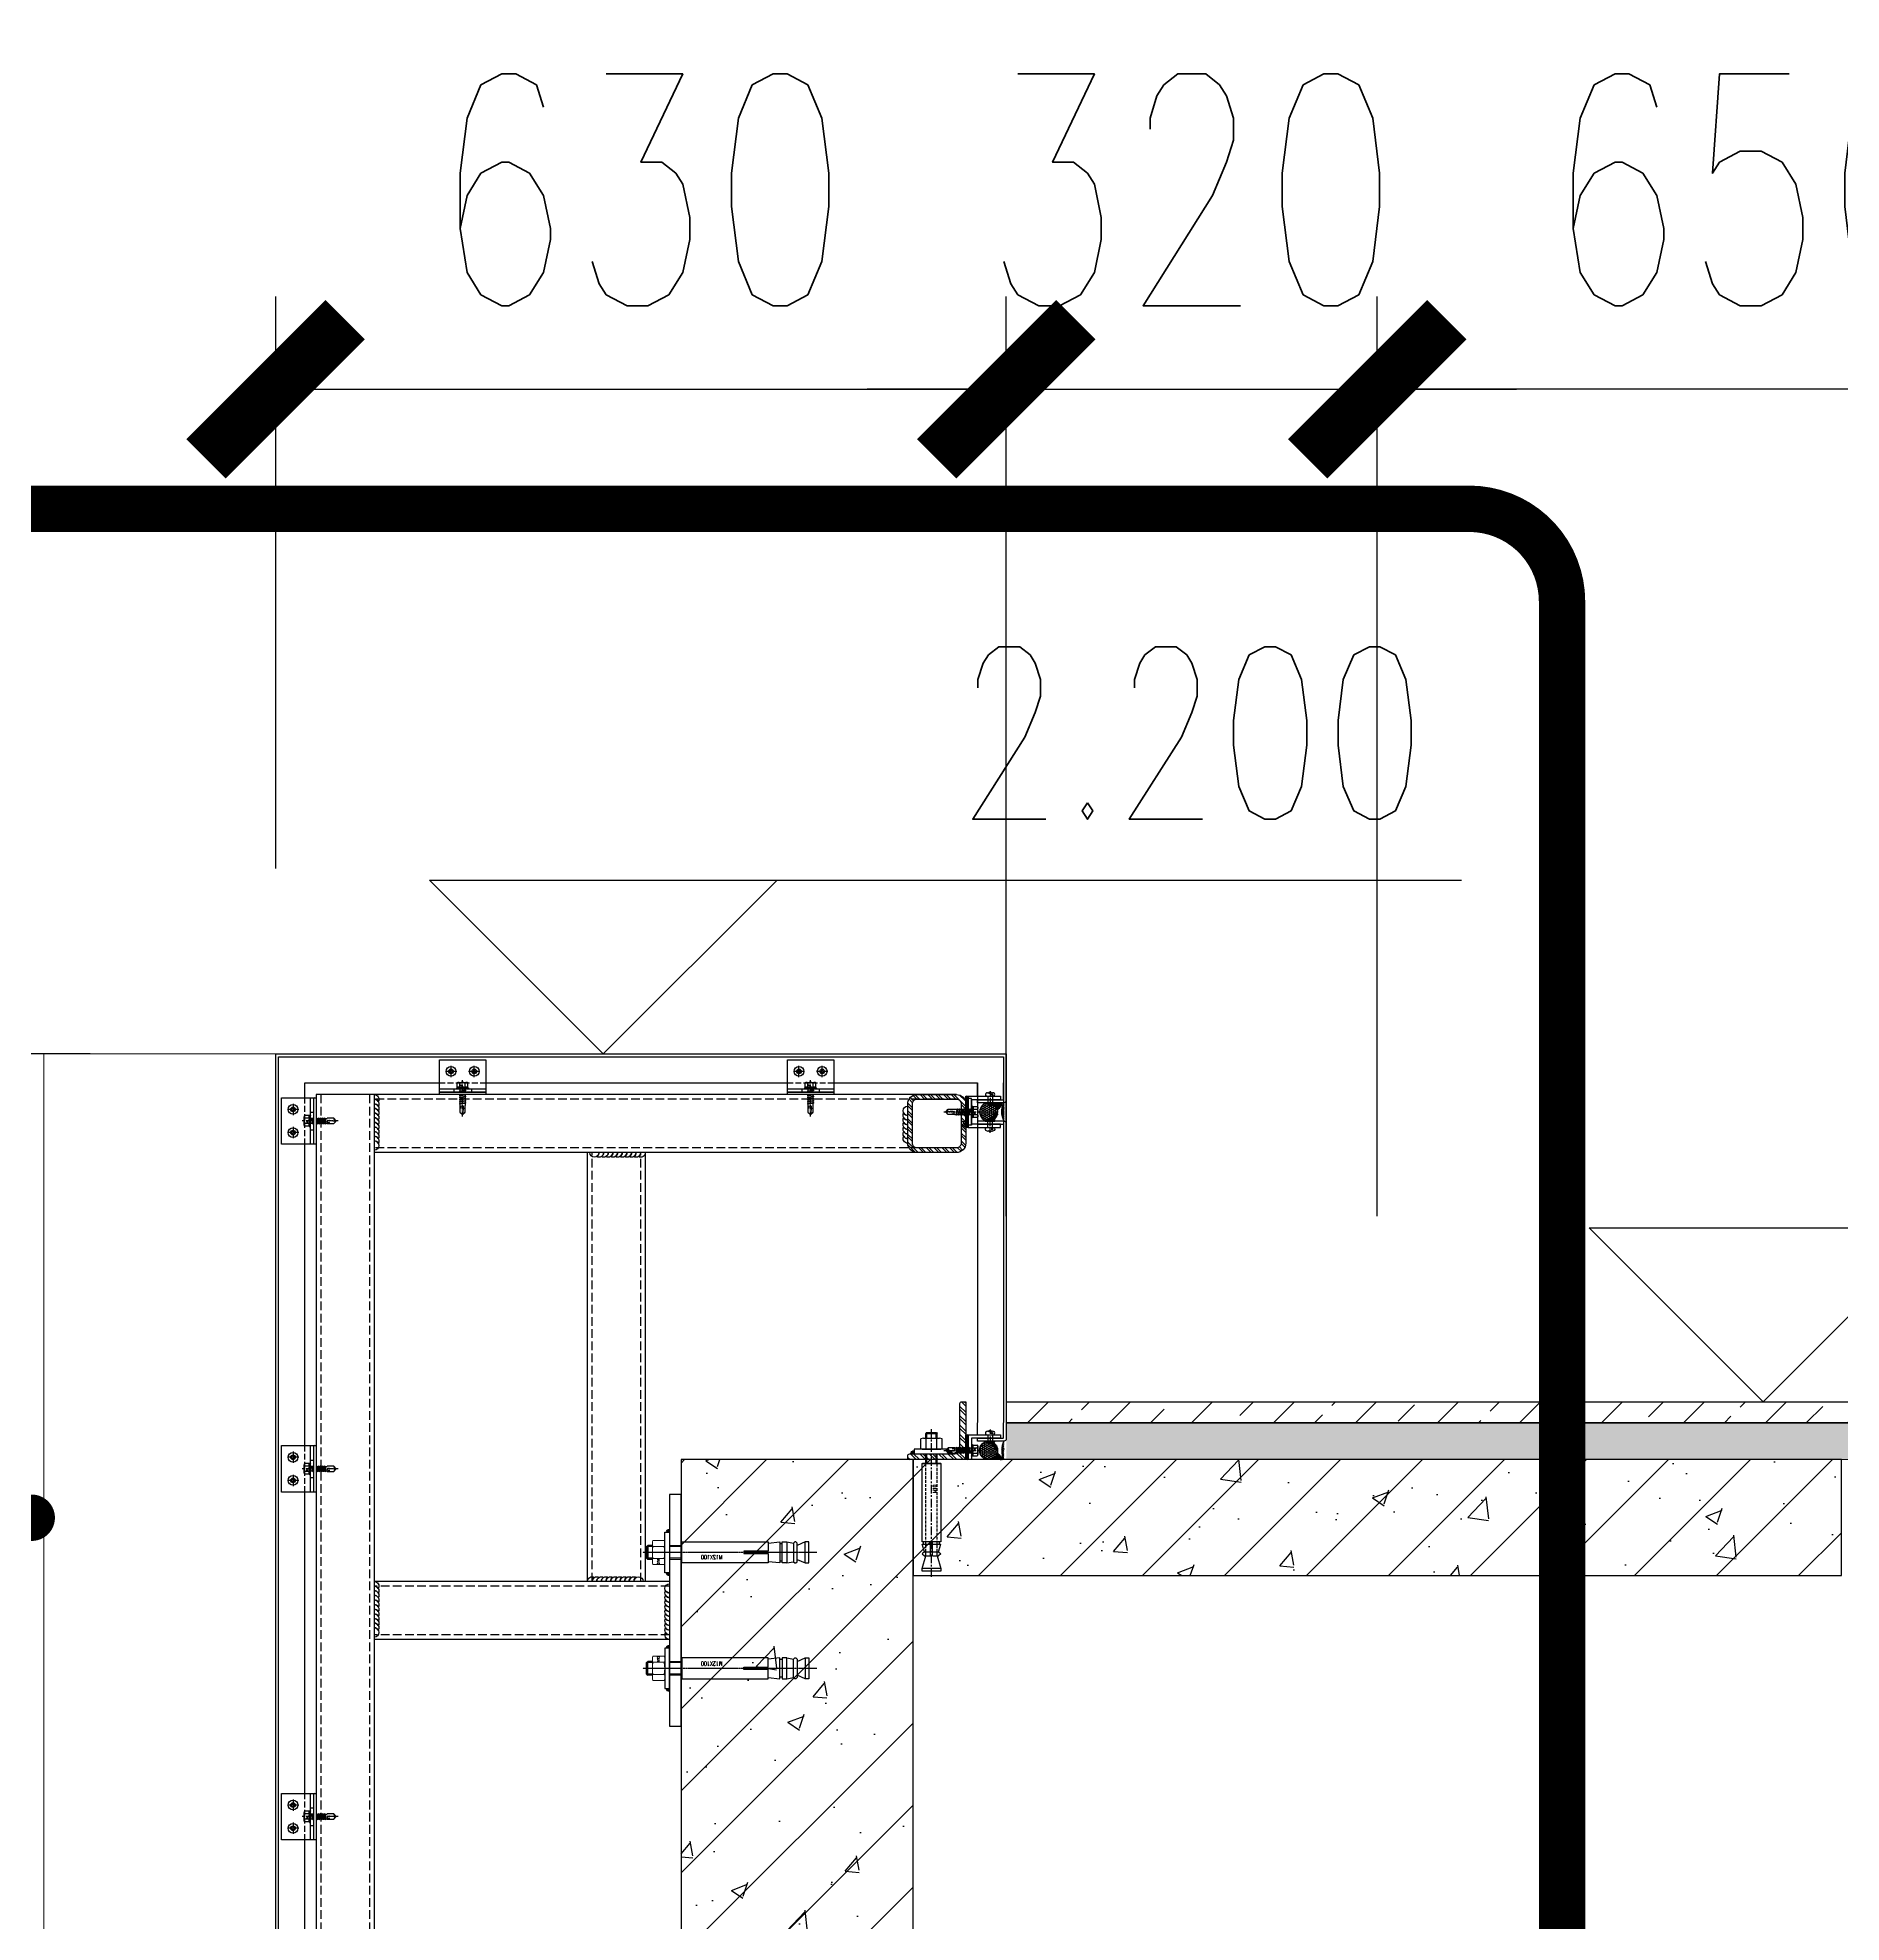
# Model space of a CAD drawing. Extents: x -202236 to 1002404, y -663931 to 1550022.
# Drawn here: x -70593 to -69038, y -343321 to -341696 of the extents above; entities that cross this region are included whole.
import ezdxf
from ezdxf.enums import TextEntityAlignment as Align

# ---------------------------------------------------------------- set-up
doc = ezdxf.new("R2010")
doc.units = 0
for name, pattern in [('CENTER', [2, 1.25, -0.25, 0.25, -0.25]), ('DASH', [0.35, 0.25, -0.1]), ('ZN-CENTER', [2, 1.25, -0.25, 0.25, -0.25]), ('ZN-DASH', [0.35, 0.25, -0.1])]:
    doc.linetypes.add(name, pattern=pattern)
for name, color, linetype in [('!ZN1-填充-8', 8, 'Continuous'), ('!ZN3-铝板幕墙-3', 3, 'Continuous'), ('!ZN4-辅助材料-1', 1, 'Continuous'), ('!ZN4-配件-11', 11, 'Continuous'), ('!ZN5-钢材投影-40', 40, 'Continuous'), ('!ZN5-钢材断面-2', 2, 'Continuous'), ('!ZN5-铝材投影-112', 112, 'Continuous'), ('!ZN6-虚线-8', 8, 'ZN-DASH'), ('0-钢材投影', 40, 'Continuous'), ('11紧固件', 11, 'Continuous'), ('11配件', 11, 'Continuous'), ('25mm厚湿贴石材', 35, 'Continuous'), ('3索引', 3, 'Continuous'), ('40钢材投影', 40, 'Continuous'), ('A-AXIS-ELEV', 4, 'Continuous'), ('A-AXIS-SYMB', 3, 'Continuous'), ('A-HATCH-2', 251, 'Continuous'), ('AS-COLN', 6, 'Continuous'), ('DIM', 173, 'Continuous'), ('DOTE', 1, 'CENTER'), ('Fill', 8, 'Continuous'), ('PUB_HATCH', 8, 'Continuous'), ('PUB_TEXT', 7, 'Continuous'), ('五金配件', 11, 'Continuous'), ('焊缝', 8, 'Continuous')]:
    doc.layers.add(name, color=color, linetype=linetype)
doc.layers.add('@ZN-型材编号（非打印层）', color=8, linetype='Continuous', plot=False)
doc.layers.add('A-WALL-HATCH', color=8, linetype='Continuous', lineweight=13)
doc.layers.add('welding', color=1, linetype='Continuous', lineweight=18)
doc.styles.add('_TCH_DIM', font='SIMPLEX', dxfattribs={"bigfont": 'GBCBIG'})
doc.styles.add('DHTEXT-1', font='ROMANS.shx', dxfattribs={"width": 0.7, "bigfont": 'CHINESE.shx'})
doc.styles.add('FS', font='simplex.shx', dxfattribs={"width": 0.7, "height": 5, "bigfont": 'TSSDCHN.SHX'})
doc.dimstyles.new('ZN80', dxfattribs={"dimscale": 80, "dimtxt": 2.5, "dimasz": 1.5, "dimexe": 1, "dimexo": 2, "dimgap": 0.9, "dimtad": 1, "dimdec": 0, "dimdsep": 46, "dimtxsty": 'DHTEXT-1', "dimblk": 'ARCHTICK', "dimcen": 2.5, "dimclrd": 173, "dimclre": 173, "dimclrt": 7, "dimazin": 2, "dimtfac": 0.4, "dimtdec": 0, "dimtix": 1, "dimtmove": 2, "dimatfit": 3, "dimfxl": 0, "dimtolj": 1, "dimtzin": 0, "dimarcsym": 0})
pattern_1 = [(45, (2170507.105, -516937.45), (-35.3553391, 35.3553391), []), (50, (2170507.1, -516937.45), (143.4520365, -12.550427), [15, -165]), (355, (2170507.1, -516937.45), (-27.750267, 150.438427), [12, -132]), (100.4514, (2170519.06, -516938.5), (115.701876, 137.887908), [12.748038, -140.228422]), (46.1842, (2170507.1, -516897.45), (213.44821, -33.103803), [22.5, -247.5]), (96.6356, (2170524.9, -516900.21), (186.932541, 194.823574), [19.122058, -210.3426]), (351.1842, (2170507.1, -516897.45), (186.93239, 194.82372), [18, -198]), (21, (2170527.1, -516907.45), (119.3814104, -80.523778), [15, -165]), (326, (2170527.1, -516907.45), (48.663066, 145.030009), [12, -132]), (71.4514, (2170537.05, -516914.16), (168.044526, 64.506099), [12.748038, -140.228422]), (37.5, (2170507.105, -516937.45), (2.4319711, 66.5787708), [0, -130.4, 0, -134, 0, -132.5]), (7.5, (2170507.105, -516937.45), (52.6139075, 78.8823424), [0, -76.4, 0, -127.4, 0, -50.5]), (327.5, (2170462.505, -516937.45), (106.7644872, -4.5109743), [0, -50, 0, -156, 0, -207]), (317.5, (2170442.505, -516937.45), (116.637234, 20.0209965), [0, -65, 0, -103.6, 0, -147])]

# ---------------------------------------------------------------- blocks, each defined once
blk = doc.blocks.new('_ArchTick')
at = {"color": 0, "linetype": 'ByBlock', "const_width": 0.4}
blk.add_lwpolyline([(-0.5, -0.5), (0.5, 0.5)], dxfattribs=at)
blk = doc.blocks.new('*D492')
at = {"layer": 'Defpoints', "color": 0, "ltscale": 800, "transparency": 16777216}
for p in [(-70725.1, -342572.2), (-70387.6, -342572.2), (-70387.6, -344572.2)]:
    blk.add_point(p, dxfattribs=at)
at = {"layer": 'DIM', "color": 173, "linetype": 'ByBlock', "lineweight": -2, "ltscale": 800, "transparency": 16777216}
for p, q in [((-70547.6, -342572.2), (-70805.1, -342572.2)), ((-70725.1, -344572.2), (-70725.1, -342572.2)), ((-70547.6, -344572.2), (-70805.1, -344572.2))]:
    blk.add_line(p, q, dxfattribs=at)
at = {"layer": 'DIM', "color": 173, "lineweight": -2, "ltscale": 800, "transparency": 16777216, "xscale": 120, "yscale": 120, "zscale": 120}
for p, rotation in [((-70725.1, -342572.2), 90), ((-70725.1, -344572.2), 270)]:
    blk.add_blockref('_ArchTick', p, dxfattribs=dict(at, rotation=rotation))
at = {"layer": 'DIM', "color": 7, "ltscale": 800, "transparency": 16777216, "insert": (-70897.1, -343572.2), "char_height": 200, "attachment_point": 5, "rotation": 90, "style": 'DHTEXT-1'}
blk.add_mtext('\\A1;2000', dxfattribs=at)
blk = doc.blocks.new('*D493')
at = {"layer": 'Defpoints', "color": 0, "ltscale": 800, "transparency": 16777216}
for p in [(-69757.6, -341998.9), (-70387.6, -342572.2), (-69757.6, -342572.2)]:
    blk.add_point(p, dxfattribs=at)
at = {"layer": 'DIM', "color": 173, "linetype": 'ByBlock', "lineweight": -2, "ltscale": 800, "transparency": 16777216}
for p, q in [((-70387.6, -342412.2), (-70387.6, -341918.9)), ((-69757.6, -342412.2), (-69757.6, -341918.9)), ((-70387.6, -341998.9), (-69757.6, -341998.9))]:
    blk.add_line(p, q, dxfattribs=at)
at = {"layer": 'DIM', "color": 173, "lineweight": -2, "ltscale": 800, "transparency": 16777216, "xscale": 120, "yscale": 120, "zscale": 120, "rotation": 180}
blk.add_blockref('_ArchTick', (-70387.6, -341998.9), dxfattribs=at)
at = {"layer": 'DIM', "color": 173, "lineweight": -2, "ltscale": 800, "transparency": 16777216, "xscale": 120, "yscale": 120, "zscale": 120}
blk.add_blockref('_ArchTick', (-69757.6, -341998.9), dxfattribs=at)
at = {"layer": 'DIM', "color": 7, "ltscale": 800, "transparency": 16777216, "insert": (-70072.6, -341826.9), "char_height": 200, "attachment_point": 5, "style": 'DHTEXT-1'}
blk.add_mtext('\\A1;630', dxfattribs=at)
blk = doc.blocks.new('*D570')
at = {"layer": 'Defpoints', "color": 0, "ltscale": 800, "transparency": 16777216}
for p in [(-69437.8, -341998.9), (-69437.8, -342872.2), (-68787.6, -342872.2)]:
    blk.add_point(p, dxfattribs=at)
at = {"layer": 'DIM', "color": 173, "linetype": 'ByBlock', "lineweight": -2, "ltscale": 800, "transparency": 16777216}
for p, q in [((-69437.8, -342712.2), (-69437.8, -341918.9)), ((-68787.6, -342712.2), (-68787.6, -341918.9)), ((-68787.6, -341998.9), (-69437.8, -341998.9))]:
    blk.add_line(p, q, dxfattribs=at)
at = {"layer": 'DIM', "color": 173, "lineweight": -2, "ltscale": 800, "transparency": 16777216, "xscale": 120, "yscale": 120, "zscale": 120, "rotation": 180}
blk.add_blockref('_ArchTick', (-69437.8, -341998.9), dxfattribs=at)
at = {"layer": 'DIM', "color": 173, "lineweight": -2, "ltscale": 800, "transparency": 16777216, "xscale": 120, "yscale": 120, "zscale": 120}
blk.add_blockref('_ArchTick', (-68787.6, -341998.9), dxfattribs=at)
at = {"layer": 'DIM', "color": 7, "ltscale": 800, "transparency": 16777216, "insert": (-69112.7, -341826.9), "char_height": 200, "attachment_point": 5, "style": 'DHTEXT-1'}
blk.add_mtext('\\A1;650', dxfattribs=at)
blk = doc.blocks.new('*D571')
at = {"layer": 'Defpoints', "color": 0, "ltscale": 800, "transparency": 16777216}
for p in [(-69437.8, -341998.9), (-69757.6, -342872.2), (-69437.8, -342872.2)]:
    blk.add_point(p, dxfattribs=at)
at = {"layer": 'DIM', "color": 173, "linetype": 'ByBlock', "lineweight": -2, "ltscale": 800, "transparency": 16777216}
for p, q in [((-69757.6, -342712.2), (-69757.6, -341918.9)), ((-69437.8, -342712.2), (-69437.8, -341918.9)), ((-69757.6, -341998.9), (-69877.6, -341998.9)), ((-69757.6, -341998.9), (-69437.8, -341998.9)), ((-69437.8, -341998.9), (-69317.8, -341998.9))]:
    blk.add_line(p, q, dxfattribs=at)
at = {"layer": 'DIM', "color": 173, "lineweight": -2, "ltscale": 800, "transparency": 16777216, "xscale": 120, "yscale": 120, "zscale": 120}
blk.add_blockref('_ArchTick', (-69757.6, -341998.9), dxfattribs=at)
at = {"layer": 'DIM', "color": 173, "lineweight": -2, "ltscale": 800, "transparency": 16777216, "xscale": 120, "yscale": 120, "zscale": 120, "rotation": 180}
blk.add_blockref('_ArchTick', (-69437.8, -341998.9), dxfattribs=at)
at = {"layer": 'DIM', "color": 7, "ltscale": 800, "transparency": 16777216, "insert": (-69597.7, -341826.9), "char_height": 200, "attachment_point": 5, "style": 'DHTEXT-1'}
blk.add_mtext('\\A1;320', dxfattribs=at)
blk = doc.blocks.new('ZQM12X100')
at = {"layer": '11紧固件', "lineweight": 9, "ltscale": 2}
for p, q in [((-7.8, 14.8), (7.8, 14.8)), ((-9, -10.5), (-8.5, -10)), ((-8.5, -10), (8.5, -10)), ((9, -10.5), (8.5, -10))]:
    blk.add_line(p, q, dxfattribs=at)
for centre, radius, start, end in [((-7.8, 7.8), 7, 68.2132, 111.7868), ((0, -12.4), 27.2, 79.0073, 100.9927), ((7.8, 7.8), 7, 68.2132, 111.7868)]:
    blk.add_arc(centre, radius, start, end, dxfattribs=at)
at = {"layer": '11配件'}
for points in [[(9, -10.5), (-9, -10.5), (-9, -85), (-1, -85), (-1, -64), (1, -64), (1, -85), (9, -85), (9, -10.5)], [(-8, -85), (-9, -95), (9, -95), (8, -85)], [(-9, -101), (9, -101), (9, -97), (-9, -97), (-9, -101), (-8, -107)], [(-7.5, -97), (-7.5, -95)], [(7.5, -97), (7.5, -95)], [(9, -101), (8, -107), (9, -108), (9, -109), (8, -110), (-8, -110), (-9, -109), (-9, -108), (-8, -107), (8, -107)], [(6, -110), (9, -117), (9, -120), (-9, -120), (-9, -117), (-6, -110)], [(9, -117), (-9, -117)]]:
    blk.add_lwpolyline(points, dxfattribs=at)
at = {"layer": 'Fill'}
for p, q in [((-5, 14.8), (-5, 18.8)), ((5, 14.8), (5, 18.8))]:
    blk.add_line(p, q, dxfattribs=at)
at = {"layer": '五金配件'}
for p, q in [((-5, 19.8), (-6, 18.8)), ((-6, 18.8), (6, 18.8)), ((-6, 14.8), (-6, 18.8)), ((-5, 19.8), (5, 19.8)), ((5, 19.8), (6, 18.8)), ((6, 14.8), (6, 18.8))]:
    blk.add_line(p, q, dxfattribs=at)
at = {"layer": 'Defpoints', "color": 1, "style": 'DHTEXT-1', "width": 0.7}
blk.add_text('M12X100', height=3.5, rotation=90, dxfattribs=at).set_placement((5.8, -45.6))
blk.add_wipeout([(17.5, 0), (17.5, 4), (-17.5, 4), (-17.5, 0)]).dxf.layer = '40钢材投影'
at = {"layer": '11紧固件', "lineweight": 9, "ltscale": 2}
for p, q in [((-10.4, 4.5), (-10.4, 14.3)), ((-9.2, 4), (9.2, 4)), ((-7.8, 4), (7.8, 4)), ((-6, -10), (-6, 0)), ((-5.2, 4.5), (-5.2, 14.3)), ((5.2, 4.5), (5.2, 14.3)), ((6, -10), (6, 0)), ((10.4, 4.5), (10.4, 14.3))]:
    blk.add_line(p, q, dxfattribs=at)
for centre, radius, start, end in [((-7.8, 11), 7, 248.2132, 291.7868), ((0, 31.3), 27.2, 259.0073, 280.9927), ((7.8, 11), 7, 248.2132, 291.7868)]:
    blk.add_arc(centre, radius, start, end, dxfattribs=at)
at = {"layer": '40钢材投影'}
blk.add_lwpolyline([(17.5, 0), (17.5, 4), (-17.5, 4), (-17.5, 0)], close=True, dxfattribs=at)
at = {"layer": 'DOTE'}
blk.add_line((0, -127.1), (0, 23), dxfattribs=at)
at = {"layer": 'Fill'}
for p, q in [((-5, -10), (-5, 0)), ((5, -10), (5, 0))]:
    blk.add_line(p, q, dxfattribs=at)
at = {"layer": 'welding', "color": 8}
for points in [[(-17.5, 0.5, 0.414214), (-18, 0)], [(19, 0, 0.414214), (17.5, 1.5)], [(18.5, 0, 0.414214), (17.5, 1)], [(18, 0, 0.414214), (17.5, 0.5)]]:
    blk.add_lwpolyline(points, format="xyb", dxfattribs=at)
for centre, radius, start, end in [((-17, 0.1), 2.97, 99.0812, 181.3077), ((-17.5, 0), 2, 90, 180), ((-17.5, 0), 1.5, 90, 180), ((-17.5, 0), 1, 90, 180), ((17, 0.1), 2.97, 358.6923, 80.9188), ((17.5, 0), 2, 0, 90)]:
    blk.add_arc(centre, radius, start, end, dxfattribs=at)
at = {"layer": '11紧固件', "lineweight": 9, "ltscale": 2, "style": 'FS', "width": 0.8}
blk.add_text('M12', height=2, dxfattribs=at).set_placement((8.2, 9.6), align=Align.MIDDLE)
blk = doc.blocks.new('A$Cecfe689e')
at = {"layer": '11紧固件', "rotation": 270}
blk.add_blockref('ZQM12X100', (10, 50), dxfattribs=at)
at = {"layer": '0-钢材投影', "ltscale": 10}
blk.add_lwpolyline([(10, 100), (10, -100), (0, -100), (0, 100)], close=True, dxfattribs=at)
at = {"layer": '11紧固件', "xscale": -1, "rotation": 270}
blk.add_blockref('ZQM12X100', (10, -50), dxfattribs=at)
blk = doc.blocks.new('铝板16mm胶缝')
at = {"layer": '!ZN1-填充-8'}
h = blk.add_hatch(dxfattribs=at)
h.set_pattern_fill('HONEY', color=256, scale=0.7, angle=-270, style=0)
h.set_pattern_definition([(90, (10097.3199, 185.0233), (-0.9623705, 1.666875), [1.11125, -2.2225]), (210, (10097.3199, 185.0233), (-0.962370845, -1.6668748), [1.11125, -2.2225]), (150, (10097.3199, 185.0233), (-1.924741345, 2e-07), [-2.2225, 1.11125])])
edge = h.paths.add_edge_path()
edge.add_ellipse((-8.5, 14.6), major_axis=(-8, 0), ratio=0.974793, start_angle=0, end_angle=360)
h = blk.add_hatch(dxfattribs=at)
h.set_pattern_fill('ANSI35', color=256, scale=0.5, angle=-270, style=0)
h.set_pattern_definition([(135, (0, 0), (-1.12253, -1.12253), []), (135, (0, 1.1225), (-1.12253, -1.12253), [1.984375, -0.396875, 0, -0.396875])])
edge = h.paths.add_edge_path()
edge.add_line((-0.5, 1.4), (-0.5, 14.6))
edge.add_line((-16.5, 1.4), (-16.5, 14.6))
edge.add_ellipse((-8.5, 14.6), major_axis=(-8, 0), ratio=0.974793, start_angle=0, end_angle=180)
edge.add_arc((-8.5, -14.4), 17.7, 63.1657, 116.8343)
at = {"layer": '!ZN4-辅助材料-1', "ltscale": 0.5}
blk.add_arc((-8.5, -14.4), 17.7, 63.1657, 116.8343, dxfattribs=at)
blk.add_ellipse((-8.5, 14.6), major_axis=(-8, 0), ratio=0.974793, dxfattribs=at)
at = {"layer": 'Defpoints', "ltscale": 0.5}
for p in [(-16.5, -0.6), (-8.5, -0.6), (-0.5, -0.6)]:
    blk.add_point(p, dxfattribs=at)
blk = doc.blocks.new('*U253')
at = {"color": 0, "linetype": 'ZN-CENTER', "ltscale": 3}
blk.add_line((24, 0), (-7.3, 0), dxfattribs=at)
at = {"ltscale": 10}
for p, q in [((-5.4, -3.5), (-5.4, 3.5)), ((-1, 4.6), (-4.9, 4.6)), ((-1, 2.3), (-4.9, 2.3)), ((-0.6, -5.1), (-0.6, 5.1)), ((-0.2, 5.5), (0, 4.8)), ((0, -4.8), (0, 4.8)), ((0, 2.1), (14.3, 2.1)), ((1.4, 2.7), (2.2, -2.7)), ((3.2, 2.7), (4, -2.7)), ((5, 2.7), (5.8, -2.7)), ((6.8, 2.7), (7.6, -2.7)), ((8.6, 2.7), (9.4, -2.7)), ((10.4, 2.7), (11.2, -2.7)), ((12.2, 2.7), (13, -2.7)), ((-1, -2.3), (-4.9, -2.3)), ((-1, -4.6), (-4.9, -4.6)), ((-0.2, -5.5), (0, -4.8)), ((14.3, -2.1), (0, -2.1))]:
    blk.add_line(p, q, dxfattribs=at)
for points in [[(1.8, -2.1), (1, 2.1), (1.4, 2.7), (1.8, 2.1), (2.6, -2.1), (2.2, -2.7)], [(3.6, -2.1), (2.8, 2.1), (3.2, 2.7), (3.6, 2.1), (4.4, -2.1), (4, -2.7)], [(5.4, -2.1), (4.6, 2.1), (5, 2.7), (5.4, 2.1), (6.2, -2.1), (5.8, -2.7)], [(7.2, -2.1), (6.4, 2.1), (6.8, 2.7), (7.2, 2.1), (8, -2.1), (7.6, -2.7)], [(9, -2.1), (8.2, 2.1), (8.6, 2.7), (9, 2.1), (9.8, -2.1), (9.4, -2.7)], [(10.8, -2.1), (10, 2.1), (10.4, 2.7), (10.8, 2.1), (11.6, -2.1), (11.2, -2.7)], [(12.6, -2.1), (11.8, 2.1), (12.2, 2.7), (12.6, 2.1), (13.4, -2.1), (13, -2.7)]]:
    blk.add_lwpolyline(points, close=True, dxfattribs=at)
for points in [[(14.3, -2.1, -0.414214), (14.4, -2.2), (14.4, -2.3), (20.2, -2.3), (22, -0.3), (22, 0.3), (20.2, 2.3), (14.4, 2.3), (14.4, 2.2, -0.414214), (14.3, 2.1)], [(16.5, -2.3), (16.4, -1.2), (15.8, -1.5, -0.530462), (15, -1.2), (14.8, 0.1, -0.651316), (15.5, 0.5), (16, 0.2), (16.8, 0.7), (22, -0.3, -0.201226), (20.2, 2.3)]]:
    blk.add_lwpolyline(points, format="xyb", dxfattribs=at)
for centre, radius, start, end in [((-3.9, 3.5), 1.58, 133.1736, 226.8264), ((0.1, 0), 5.58, 155.5673, 204.4327), ((0.1, 3.5), 1.58, 133.1736, 226.8264), ((4.1, 0), 5.58, 155.5673, 204.4327), ((7.5, -2.9), 11.3, 132.4922, 138.6064), ((-3.9, -3.5), 1.58, 133.1736, 226.8264), ((0.1, -3.5), 1.58, 133.1736, 226.8264), ((7.5, 2.9), 11.3, 221.3936, 227.5078)]:
    blk.add_arc(centre, radius, start, end, dxfattribs=at)
at = {"layer": 'Defpoints', "color": 0, "ltscale": 10, "style": 'DHTEXT-1', "width": 0.7}
blk.add_text('5.5', height=1, rotation=90, dxfattribs=at).set_placement((-2.5, -0.9), align=Align.CENTER)
blk = doc.blocks.new('铝板连接件1(新规)')
at = {"layer": '!ZN1-填充-8'}
h = blk.add_hatch(dxfattribs=at)
h.set_pattern_fill('NET3', color=256, scale=0.4, angle=180, style=0)
h.set_pattern_definition([(180, (18968.597, 39999.0891), (-1e-15, -1.27), []), (240, (18968.597, 39999.0891), (1.099852263, -0.635), []), (300, (18968.597, 39999.0891), (1.099852263, 0.635), [])])
h.paths.add_polyline_path([(-13.5, 2), (-13.5, 0), (13.5, 0), (13.5, 2)])
at = {"layer": '!ZN4-辅助材料-1', "ltscale": 5}
blk.add_lwpolyline([(-13.5, 2), (-13.5, 0), (13.5, 0), (13.5, 2)], close=True, dxfattribs=at)
at = {"layer": '!ZN5-铝材投影-112'}
for points in [[(11.5, 2), (-13.5, 2), (-13.5, 30), (-10.5, 30), (-10.5, 5), (11.5, 5)], [(-11.5, 2), (13.5, 2), (13.5, 30), (10.5, 30), (10.5, 5), (-11.5, 5)]]:
    blk.add_lwpolyline(points, close=True, dxfattribs=at)
at = {"layer": '!ZN4-配件-11', "color": 1, "rotation": 270}
blk.add_blockref('*U253', (0, 5), dxfattribs=at)
blk = doc.blocks.new('*U196')
at = {"color": 0, "linetype": 'CENTER', "ltscale": 3}
blk.add_line((10, 0), (-2.5, 0), dxfattribs=at)
at = {"linetype": 'ByBlock', "lineweight": -2, "ltscale": 10}
for p, q in [((-1.2, -3), (-1.2, 3)), ((0, 4.2), (0, -4.2)), ((5.5, 2), (0, 2)), ((5.5, 2.5), (5.5, -2.5)), ((5.5, -2), (0, -2))]:
    blk.add_line(p, q, dxfattribs=at)
for centre, radius, start, end in [((4.4, 0), 5.96, 160.395, 199.605), ((0, 3), 1.2, 90, 180), ((7, 2.5), 1.5, 348.448, 180), ((16.2, 0), 8, 164.3308, 195.6692), ((6.2, 0), 2.67, 323.2266, 36.7843), ((0, -3), 1.2, 180, 270), ((7, -2.5), 1.5, 180, 11.552)]:
    blk.add_arc(centre, radius, start, end, dxfattribs=at)
at = {"layer": 'Defpoints', "color": 0, "ltscale": 10, "style": 'DHTEXT-1', "width": 0.7}
blk.add_text('D4', height=1, rotation=90, dxfattribs=at).set_placement((7.4, -1.8), align=Align.CENTER)
blk = doc.blocks.new('*U496')
at = {"layer": '!ZN3-铝板幕墙-3'}
for p, q in [((-13.5, -5), (-25, -5)), ((13.5, -5), (23.6, -5))]:
    blk.add_line(p, q, dxfattribs=at)
for points in [[(-25, -30), (-10, -30, 0.414214), (-8, -28), (-8, -5), (-10.5, -5), (-10.5, -27, -0.414214), (-11, -27.5), (-25, -27.5)], [(23.6, -30), (10, -30, -0.414214), (8, -28), (8, -5), (10.5, -5), (10.5, -27, 0.414214), (11, -27.5), (23.6, -27.5)]]:
    blk.add_lwpolyline(points, format="xyb", dxfattribs=at)
at = {"layer": '!ZN4-辅助材料-1'}
blk.add_blockref('铝板16mm胶缝', (8.5, -29.4), dxfattribs=at)
at = {"layer": '!ZN4-配件-11', "rotation": 180}
blk.add_blockref('铝板连接件1(新规)', (0, 5), dxfattribs=at)
at = {"layer": '!ZN4-配件-11', "color": 1, "xscale": -1}
blk.add_blockref('*U196', (-8, -16), dxfattribs=at)
at = {"layer": '!ZN4-配件-11', "color": 1}
blk.add_blockref('*U196', (8, -16), dxfattribs=at)
blk = doc.blocks.new('方管钢50x4')
at = {"layer": 'Fill'}
h = blk.add_hatch(dxfattribs=at)
h.set_pattern_fill('ANSI32', color=8, scale=0.5, style=0)
h.set_pattern_definition([(45, (-2819.7443, -883.732), (-3.367596, 3.367596), []), (45, (-2817.499, -883.732), (-3.367596, 3.367596), [])])
edge = h.paths.add_edge_path(flags=16)
edge.add_line((-17, 21), (17, 21))
edge.add_arc((17, 17), 4, 0, 90, ccw=False)
edge.add_line((21, 17), (21, -17))
edge.add_arc((17, -17), 4, 270, 360, ccw=False)
edge.add_line((17, -21), (-17, -21))
edge.add_arc((-17, -17), 4, 180, 270, ccw=False)
edge.add_line((-21, -17), (-21, 17))
edge.add_arc((-17, 17), 4, 90, 180, ccw=False)
edge = h.paths.add_edge_path()
edge.add_line((-17, 25), (17, 25))
edge.add_arc((17, 17), 8, 0, 90, ccw=False)
edge.add_line((25, 17), (25, -17))
edge.add_arc((17, -17), 8, 270, 360, ccw=False)
edge.add_line((17, -25), (-17, -25))
edge.add_arc((-17, -17), 8, 180, 270, ccw=False)
edge.add_line((-25, -17), (-25, 17))
edge.add_arc((-17, 17), 8, 90, 180, ccw=False)
for points in [[(-17, 25), (17, 25, -0.414214), (25, 17), (25, -17, -0.414214), (17, -25), (-17, -25, -0.414214), (-25, -17), (-25, 17, -0.414214)], [(-17, 21), (17, 21, -0.414214), (21, 17), (21, -17, -0.414214), (17, -21), (-17, -21, -0.414214), (-21, -17), (-21, 17, -0.414214)]]:
    blk.add_lwpolyline(points, format="xyb", close=True)
at = {"layer": '@ZN-型材编号（非打印层）', "style": 'DHTEXT-1', "width": 0.7}
blk.add_text('50x4', height=2, dxfattribs=at).set_placement((-0.5, -23), align=Align.MIDDLE_CENTER)
blk = doc.blocks.new('*U199')
at = {"layer": '!ZN5-钢材断面-2'}
blk.add_blockref('方管钢50x4', (0, 0), dxfattribs=at)
blk = doc.blocks.new('*U188')
at = {"color": 0, "linetype": 'ZN-CENTER', "ltscale": 3}
blk.add_line((24, 0), (-7.3, 0), dxfattribs=at)
at = {"ltscale": 10}
for p, q in [((-5.4, -3.5), (-5.4, 3.5)), ((-1, 4.6), (-4.9, 4.6)), ((-1, 2.3), (-4.9, 2.3)), ((-0.6, -5.1), (-0.6, 5.1)), ((-0.2, 5.5), (0, 4.8)), ((0, -4.8), (0, 4.8)), ((0, 2.1), (14.3, 2.1)), ((1.4, 2.7), (2.2, -2.7)), ((3.2, 2.7), (4, -2.7)), ((5, 2.7), (5.8, -2.7)), ((6.8, 2.7), (7.6, -2.7)), ((8.6, 2.7), (9.4, -2.7)), ((10.4, 2.7), (11.2, -2.7)), ((12.2, 2.7), (13, -2.7)), ((-1, -2.3), (-4.9, -2.3)), ((-1, -4.6), (-4.9, -4.6)), ((-0.2, -5.5), (0, -4.8)), ((14.3, -2.1), (0, -2.1))]:
    blk.add_line(p, q, dxfattribs=at)
for points in [[(1.8, -2.1), (1, 2.1), (1.4, 2.7), (1.8, 2.1), (2.6, -2.1), (2.2, -2.7)], [(3.6, -2.1), (2.8, 2.1), (3.2, 2.7), (3.6, 2.1), (4.4, -2.1), (4, -2.7)], [(5.4, -2.1), (4.6, 2.1), (5, 2.7), (5.4, 2.1), (6.2, -2.1), (5.8, -2.7)], [(7.2, -2.1), (6.4, 2.1), (6.8, 2.7), (7.2, 2.1), (8, -2.1), (7.6, -2.7)], [(9, -2.1), (8.2, 2.1), (8.6, 2.7), (9, 2.1), (9.8, -2.1), (9.4, -2.7)], [(10.8, -2.1), (10, 2.1), (10.4, 2.7), (10.8, 2.1), (11.6, -2.1), (11.2, -2.7)], [(12.6, -2.1), (11.8, 2.1), (12.2, 2.7), (12.6, 2.1), (13.4, -2.1), (13, -2.7)]]:
    blk.add_lwpolyline(points, close=True, dxfattribs=at)
for points in [[(14.3, -2.1, -0.414214), (14.4, -2.2), (14.4, -2.3), (20.2, -2.3), (22, -0.3), (22, 0.3), (20.2, 2.3), (14.4, 2.3), (14.4, 2.2, -0.414214), (14.3, 2.1)], [(16.5, -2.3), (16.4, -1.2), (15.8, -1.5, -0.530462), (15, -1.2), (14.8, 0.1, -0.651316), (15.5, 0.5), (16, 0.2), (16.8, 0.7), (22, -0.3, -0.201226), (20.2, 2.3)]]:
    blk.add_lwpolyline(points, format="xyb", dxfattribs=at)
for centre, radius, start, end in [((-3.9, 3.5), 1.58, 133.1736, 226.8264), ((0.1, 0), 5.58, 155.5673, 204.4327), ((0.1, 3.5), 1.58, 133.1736, 226.8264), ((4.1, 0), 5.58, 155.5673, 204.4327), ((7.5, -2.9), 11.3, 132.4922, 138.6064), ((-3.9, -3.5), 1.58, 133.1736, 226.8264), ((0.1, -3.5), 1.58, 133.1736, 226.8264), ((7.5, 2.9), 11.3, 221.3936, 227.5078)]:
    blk.add_arc(centre, radius, start, end, dxfattribs=at)
at = {"layer": 'Defpoints', "color": 0, "ltscale": 10, "style": 'DHTEXT-1', "width": 0.7}
blk.add_text('5.5', height=1, rotation=90, dxfattribs=at).set_placement((-2.5, -0.9), align=Align.CENTER)
blk = doc.blocks.new('*U191')
at = {"color": 0, "linetype": 'CENTER', "ltscale": 3}
for p, q in [((4.9, 0), (-4.9, 0)), ((0, 4.9), (0, -4.9))]:
    blk.add_line(p, q, dxfattribs=at)
at = {"linetype": 'ByBlock', "ltscale": 10}
for radius in [4.2, 2, 1.23]:
    blk.add_circle((0, 0), radius, dxfattribs=at)
blk = doc.blocks.new('*U200')
at = {"ltscale": 0.125}
blk.add_wipeout([(-20, -30), (20, -30), (20, -5), (-20, -5)], dxfattribs=at).dxf.layer = '!ZN6-虚线-8'
at = {"layer": '!ZN1-填充-8'}
h = blk.add_hatch(dxfattribs=at)
h.set_pattern_fill('NET3', color=256, scale=0.75, angle=180, style=0)
h.set_pattern_definition([(180, (-1731.706, 294.7402), (-3e-16, -2.38125), []), (240, (-1731.706, 294.7402), (2.062223, -1.190625), []), (300, (-1731.706, 294.7402), (2.062223, 1.190625), [])])
h.paths.add_polyline_path([(20, 0), (-20, 0), (-20, -2), (20, -2)])
at = {"layer": '!ZN5-铝材投影-112'}
blk.add_lwpolyline([(20, -2), (-20, -2), (-20, -30), (20, -30)], close=True, dxfattribs=at)
at = {"layer": '!ZN6-虚线-8', "color": 8, "linetype": 'ZN-DASH', "ltscale": 20}
blk.add_line((-20, -10), (20, -10), dxfattribs=at)
at = {"layer": '!ZN6-虚线-8', "linetype": 'ZN-DASH', "ltscale": 10}
for p, q in [((-7.5, -5), (-7.5, -2)), ((7.5, -5), (7.5, -2))]:
    blk.add_line(p, q, dxfattribs=at)
at = {"layer": '!ZN4-配件-11', "color": 1, "xscale": -1, "rotation": 270}
for name, p in [('*U188', (0, -5)), ('*U191', (-10, -20)), ('*U191', (10, -20))]:
    blk.add_blockref(name, p, dxfattribs=at)
at = {"ltscale": 0.25}
blk.add_wipeout([(20, 0), (20, -2), (-20, -2), (-20, 0)], dxfattribs=at).dxf.layer = '!ZN4-辅助材料-1'
at = {"layer": '!ZN4-辅助材料-1'}
blk.add_lwpolyline([(20, 0), (-20, 0), (-20, -2), (20, -2)], close=True, dxfattribs=at)
at = {"layer": '!ZN5-铝材投影-112', "ltscale": 0.25}
blk.add_line((-20, -5), (20, -5), dxfattribs=at)
blk = doc.blocks.new('ZT_角钢(填充)_50X50X5')
at = {"layer": '!ZN1-填充-8'}
h = blk.add_hatch(dxfattribs=at)
h.set_pattern_fill('ANSI32', color=256, scale=0.6, style=0)
h.set_pattern_definition([(45, (-11702.1455, -65281.3866), (-4.04111525, 4.04111525), []), (45, (-11699.4514, -65281.3866), (-4.04111525, 4.04111525), [])])
h.paths.add_polyline_path([(50, 3.3, 0.414214), (48.3, 5), (10.5, 5, -0.414214), (5, 10.5), (5, 48.3, 0.414214), (3.3, 50), (0, 50), (0, 0), (50, 0)])
at = {"layer": '!ZN5-钢材断面-2'}
blk.add_lwpolyline([(0, 0), (0, 50), (3.3, 50, -0.414214), (5, 48.3), (5, 10.5, 0.414214), (10.5, 5), (48.3, 5, -0.414214), (50, 3.3), (50, 0), (0, 0)], format="xyb", dxfattribs=at)
blk = doc.blocks.new('*U1443')
at = {"layer": '!ZN5-钢材断面-2', "extrusion": (0, 0, -1), "zscale": -1, "rotation": 90}
blk.add_blockref('ZT_角钢(填充)_50X50X5', (0, 0), dxfattribs=at)
blk = doc.blocks.new('*U1441')
h = blk.add_hatch(color=0)
edge = h.paths.add_edge_path()
edge.add_line((-15, 3), (-15, 0))
edge.add_line((-15, 0), (-18, 0))
edge.add_arc((-14.6, -0.4), 3.44, 96.9129, 173.0871, ccw=False)
h = blk.add_hatch(color=0)
edge = h.paths.add_edge_path()
edge.add_line((15, 3), (15, 0))
edge.add_line((15, 0), (18, 0))
edge.add_arc((14.6, -0.4), 3.44, 6.9129, 83.0871)
at = {"linetype": 'ByBlock', "ltscale": 20}
for p, q in [((-4.2, 18.5), (-5, 17.7)), ((-5, 17.7), (5, 17.7)), ((-5, 13.5), (-5, 17.7)), ((-4.2, 18.5), (4.2, 18.5)), ((-4.1, 13.5), (-4.1, 17.7)), ((4.1, 13.5), (4.1, 17.7)), ((4.2, 18.5), (5, 17.7)), ((5, 13.5), (5, 17.7)), ((-9.2, 4.5), (-9.2, 13)), ((-6.9, 13.5), (6.9, 13.5)), ((-6.9, 4), (6.9, 4)), ((-5, -8), (-5, 0)), ((-4.6, 4.5), (-4.6, 13)), ((-4.1, -8), (-4.1, 0)), ((4.1, -8), (4.1, 0)), ((4.6, 4.5), (4.6, 13)), ((5, -8), (5, 0)), ((9.2, 4.5), (9.2, 13)), ((-8, -8.4), (-7.6, -8)), ((-7.6, -8), (7.6, -8)), ((8, -8.4), (7.6, -8))]:
    blk.add_line(p, q, dxfattribs=at)
at = {"color": 0, "linetype": 'CENTER', "ltscale": 6}
blk.add_line((0, -106.2), (0, 22.5), dxfattribs=at)
at = {"linetype": 'DASH', "ltscale": 10}
for p, q in [((-5, -88), (-5, -8)), ((5, -88), (5, -8))]:
    blk.add_line(p, q, dxfattribs=at)
at = {"ltscale": 10}
for p, q in [((-8, -77.9), (-0.9, -77.9)), ((-6, -84.5), (-8, -77.9)), ((-7, -77.9), (-7, -75.9)), ((-0.9, -88), (-0.9, -75.9)), ((0.9, -88), (0.9, -75.9)), ((0.9, -77.9), (8, -77.9)), ((6, -84.5), (8, -77.9)), ((7, -77.9), (7, -75.9)), ((-6, -84.5), (-0.9, -84.5)), ((-6, -88), (-0.9, -88)), ((0.9, -84.5), (6, -84.5)), ((0.9, -88), (6, -88))]:
    blk.add_line(p, q, dxfattribs=at)
at = {"color": 0}
for points in [[(-15, 3), (-15, 0), (-18, 0, -0.345178)], [(15, 3), (15, 0), (18, 0, 0.345178)]]:
    blk.add_lwpolyline(points, format="xyb", close=True, dxfattribs=at)
at = {"linetype": 'ByBlock', "ltscale": 20}
blk.add_lwpolyline([(15, 0), (15, 4), (-15, 4), (-15, 0)], close=True, dxfattribs=at)
at = {"ltscale": 10}
blk.add_lwpolyline([(-8, -8.4), (8, -8.4), (8, -75.9), (-8, -75.9)], close=True, dxfattribs=at)
for points in [[(-6, -84.5), (-8, -86.2), (-6, -88)], [(6, -84.5), (8, -86.2), (6, -88)]]:
    blk.add_lwpolyline(points, dxfattribs=at)
at = {"linetype": 'ByBlock', "ltscale": 20}
for points in [[(5, -88), (8, -99), (8, -101.2), (-8, -101.2), (-8, -99), (-5, -88)], [(8, -99), (-8, -99)]]:
    blk.add_lwpolyline(points, dxfattribs=at)
for centre, radius, start, end in [((-6.9, 7.9), 5.58, 65.5673, 114.4327), ((-6.9, 9.6), 5.58, 245.5673, 294.4327), ((0, -8.1), 21.6, 77.6432, 102.3568), ((0, 25.6), 21.6, 257.6432, 282.3568), ((6.9, 7.9), 5.58, 65.5673, 114.4327), ((6.9, 9.6), 5.58, 245.5673, 294.4327)]:
    blk.add_arc(centre, radius, start, end, dxfattribs=at)
at = {"layer": 'Defpoints', "color": 0, "ltscale": 10, "style": 'DHTEXT-1', "width": 0.7}
blk.add_text('M10', height=3, rotation=90, dxfattribs=at).set_placement((4.2, -30.1), align=Align.CENTER)
blk = doc.blocks.new('20250915154908')
at = {"layer": 'A-HATCH-2'}
h = blk.add_hatch(dxfattribs=at)
h.set_pattern_fill('天然石材', color=256, scale=10)
h.set_pattern_definition([(45, (2170507.105, -516919.5), (-35.3553532, 35.3553532), []), (45, (2170524.49, -516937.45), (-35.3553532, 35.3553532), [19.73685, -11.2782])])
edge = h.paths.add_edge_path()
edge.add_line((-1115.4, 2200), (-145.4, 2200))
edge.add_line((-145.4, 2200), (-145.4, 0))
edge.add_line((-145.4, 0), (-163.4, 0))
edge.add_line((-163.4, 0), (-163.4, 2182))
edge.add_line((-163.4, 2182), (-1115.4, 2182))
h = blk.add_hatch(dxfattribs=at)
h.set_pattern_fill('AR-SAND', color=256, scale=5, style=0)
h.set_pattern_definition([(37.5, (2170507.105, -516937.452), (-0.400007824, 12.235330933), [0, -9.652, 0, -10.795, 0, -10.31875]), (7.5, (2170507.105, -516937.452), (11.23808208, 17.92062751), [0, -5.207, 0, -8.6995, 0, -3.33375]), (327.5, (2170499.295, -516937.452), (19.774809256, 0.035929617), [0, -3.175, 0, -11.43, 0, -14.9225]), (317.5, (2170499.295, -516937.452), (19.08891131, 5.57323308), [0, -1.5875, 0, -7.493, 0, -8.5725])])
h.paths.add_polyline_path([(-1395.8, 500), (-1427.8, 500), (-1427.8, 0), (-1395.8, 0)])
h.paths.add_polyline_path([(-1115.4, 2182), (-1115.4, 2150.1), (-195.4, 2150.1), (-195.4, 0), (-163.4, 0), (-163.4, 2182)])
at = {"layer": 'Fill', "ltscale": 800}
h = blk.add_hatch(dxfattribs=at)
h.set_pattern_fill('ANSI38', color=256, scale=0.4, style=0)
h.set_pattern_definition([(45, (-1150.4497, 2150.1131), (-0.449013, 0.449013), []), (135, (-1150.4497, 2150.1131), (-1.347038, 0.449013), [1.5875, -0.9525])])
h.paths.add_polyline_path([(-1148.4, 2171.6), (-1148.4, 2150.1), (-1150.4, 2150.1), (-1150.4, 2171.6)])
at = {"layer": 'PUB_HATCH'}
h = blk.add_hatch(dxfattribs=at)
h.set_pattern_fill('钢筋混凝土', color=256, scale=20, style=0)
h.set_pattern_definition(pattern_1)
h.paths.add_polyline_path([(-1395.8, -200), (-1195.8, -200), (-1195.8, 2150.1), (-1395.8, 2150.1)])
h = blk.add_hatch(dxfattribs=at)
h.set_pattern_fill('钢筋混凝土', color=256, scale=20, style=0)
h.set_pattern_definition(pattern_1)
h.paths.add_polyline_path([(-1195.8, 2050.1), (-395.4, 2050.1), (-395.4, 2150.1), (-1195.8, 2150.1)])
at = {"layer": '!ZN3-铝板幕墙-3'}
blk.add_line((-1140.4, 2171.6), (-1140.4, 2181.8), dxfattribs=at)
for points in [[(-1745.4, 500), (-1745.4, 2500), (-1115.4, 2500), (-1115.4, 2182.1)], [(-1742.9, 502.5), (-1742.9, 2497.5), (-1117.9, 2497.5), (-1117.9, 2182.1)], [(-1408.8, 525), (-1720.4, 525), (-1720.4, 2475), (-1140.4, 2475), (-1140.4, 2182.1)]]:
    blk.add_lwpolyline(points, dxfattribs=at)
blk.add_lwpolyline([(-1115.4, 2181.8), (-1115.4, 2168.1, -0.414214), (-1117.4, 2166.1), (-1140.4, 2166.1), (-1140.4, 2168.6), (-1118.4, 2168.6, 0.414214), (-1117.9, 2169.1), (-1117.9, 2181.8)], format="xyb", dxfattribs=at)
at = {"layer": '!ZN5-钢材投影-40'}
for p, q in [((-1710.4, 2465), (-1710.4, 535)), ((-1158.4, 2465), (-1710.4, 2465)), ((-1660.4, 2465), (-1660.4, 535)), ((-1158.4, 2415), (-1660.4, 2415)), ((-1476.6, 2045.1), (-1476.6, 2415))]:
    blk.add_line(p, q, dxfattribs=at)
at = {"layer": '!ZN5-铝材投影-112'}
blk.add_lwpolyline([(-1148.4, 2150.1), (-1148.4, 2171.6), (-1120.4, 2171.6), (-1120.4, 2168.6), (-1145.4, 2168.6), (-1145.4, 2150.1)], close=True, dxfattribs=at)
at = {"layer": '!ZN6-虚线-8', "ltscale": 30}
for p, q in [((-1706.4, 2465), (-1706.4, 535)), ((-1664.4, 2465), (-1664.4, 535)), ((-1158.4, 2461), (-1660.4, 2461)), ((-1158.4, 2419), (-1660.4, 2419)), ((-1472.6, 2045.1), (-1472.6, 2415))]:
    blk.add_line(p, q, dxfattribs=at)
at = {"layer": '11紧固件', "ltscale": 800}
blk.add_lwpolyline([(-1148.4, 2171.6), (-1148.4, 2150.1), (-1150.4, 2150.1), (-1150.4, 2171.6), (-1148.4, 2171.6)], dxfattribs=at)
at = {"layer": '25mm厚湿贴石材'}
for points in [[(-1115.4, 2200), (-145.4, 2200), (-145.4, 0), (-163.4, 0), (-163.4, 2182), (-1115.4, 2182)], [(-1115.4, 2182), (-163.4, 2182), (-163.4, 0)]]:
    blk.add_lwpolyline(points, dxfattribs=at)
at = {"layer": 'A-WALL-HATCH', "color": 1}
for p, q in [((-1945.4, 2500), (-1745.4, 2500)), ((-1945.4, 860.5), (-1945.4, 2500))]:
    blk.add_line(p, q, dxfattribs=at)
at = {"layer": 'A-WALL-HATCH'}
blk.add_lwpolyline([(-1395.8, 0), (-1395.8, 2150.1), (-195.4, 2150.1), (-195.4, 0)], dxfattribs=at)
at = {"layer": 'AS-COLN'}
for p, q in [((-1195.8, 2150.1), (-1395.8, 2150.1)), ((-1395.8, 2150.1), (-1395.8, -200)), ((-1195.8, -200), (-1195.8, 2150.1)), ((-395.4, 2150.1), (-1195.8, 2150.1)), ((-1195.8, 2150.1), (-1195.8, 2050.1)), ((-395.4, 2050.1), (-395.4, 2150.1)), ((-1195.8, 2050.1), (-395.4, 2050.1))]:
    blk.add_line(p, q, dxfattribs=at)
at = {"layer": '焊缝', "ltscale": 800}
for points in [[(-1660.4, 2465, -0.57735), (-1657, 2459, 0.267949), (-1660.4, 2461, -0.57735), (-1657, 2455, 0.267949), (-1660.4, 2457, -0.57735), (-1657, 2451, 0.267949), (-1660.4, 2453, -0.57735), (-1657, 2447, 0.267949), (-1660.4, 2449, -0.57735), (-1657, 2443, 0.267949), (-1660.4, 2445, -0.57735), (-1657, 2439, 0.267949), (-1660.4, 2441, -0.57735), (-1657, 2435, 0.267949), (-1660.4, 2437, -0.57735), (-1657, 2431, 0.267949), (-1660.4, 2433, -0.57735), (-1657, 2427, 0.267949), (-1660.4, 2429, -0.57735), (-1657, 2423, 0.267949), (-1660.4, 2425, -1), (-1660.4, 2417, -1)], [(-1200.4, 2423, -0.57735), (-1203.9, 2429, 0.267949), (-1200.4, 2427, -0.57735), (-1203.9, 2433, 0.267949), (-1200.4, 2431, -0.57735), (-1203.9, 2437, 0.267949), (-1200.4, 2435, -0.57735), (-1203.9, 2441, 0.267949), (-1200.4, 2439, -0.57735), (-1203.9, 2445, 0.267949), (-1200.4, 2443, -0.57735), (-1203.9, 2449, 0.267949), (-1200.4, 2447, -1), (-1200.4, 2455, -1)], [(-1426.6, 2415, -0.57735), (-1432.6, 2411.5, 0.267949), (-1430.6, 2415, -0.57735), (-1436.6, 2411.5, 0.267949), (-1434.6, 2415, -0.57735), (-1440.6, 2411.5, 0.267949), (-1438.6, 2415, -0.57735), (-1444.6, 2411.5, 0.267949), (-1442.6, 2415, -0.57735), (-1448.6, 2411.5, 0.267949), (-1446.6, 2415, -0.57735), (-1452.6, 2411.5, 0.267949), (-1450.6, 2415, -0.57735), (-1456.6, 2411.5, 0.267949), (-1454.6, 2415, -0.57735), (-1460.6, 2411.5, 0.267949), (-1458.6, 2415, -0.57735), (-1464.6, 2411.5, 0.267949), (-1462.6, 2415, -0.57735), (-1468.6, 2411.5, 0.267949), (-1466.6, 2415, -1), (-1474.6, 2415, -1)], [(-1660.4, 2045.1, -0.57735), (-1657, 2039.1, 0.267949), (-1660.4, 2041.1, -0.57735), (-1657, 2035.1, 0.267949), (-1660.4, 2037.1, -0.57735), (-1657, 2031.1, 0.267949), (-1660.4, 2033.1, -0.57735), (-1657, 2027.1, 0.267949), (-1660.4, 2029.1, -0.57735), (-1657, 2023.1, 0.267949), (-1660.4, 2025.1, -0.57735), (-1657, 2019.1, 0.267949), (-1660.4, 2021.1, -0.57735), (-1657, 2015.1, 0.267949), (-1660.4, 2017.1, -0.57735), (-1657, 2011.1, 0.267949), (-1660.4, 2013.1, -0.57735), (-1657, 2007.1, 0.267949), (-1660.4, 2009.1, -0.57735), (-1657, 2003.1, 0.267949), (-1660.4, 2005.1, -1), (-1660.4, 1997.1, -1)]]:
    blk.add_lwpolyline(points, format="xyb", dxfattribs=at)
at = {"layer": '!ZN4-辅助材料-1', "rotation": 90}
blk.add_blockref('铝板16mm胶缝', (-1116.1, 2166.6), dxfattribs=at)
at = {"layer": '!ZN4-配件-11', "rotation": 90}
blk.add_blockref('*U199', (-1175.4, 2440), dxfattribs=at)
at = {"layer": '!ZN4-配件-11', "xscale": -1}
blk.add_blockref('*U1443', (-1150.4, 2150.1), dxfattribs=at)
at = {"layer": '!ZN4-配件-11', "color": 1}
blk.add_blockref('*U1441', (-1179.9, 2155.1), dxfattribs=at)
for name, p, rotation in [('*U188', (-1145.4, 2158.1), 180), ('*U196', (-1129.4, 2166.1), 90)]:
    blk.add_blockref(name, p, dxfattribs=dict(at, rotation=rotation))
at = {"xscale": -1.000000000000001, "rotation": 90}
blk.add_blockref('*U496', (-1145.4, 2450), dxfattribs=at)
at = {"layer": '!ZN6-虚线-8', "ltscale": 800, "xscale": -1}
blk.add_blockref('A$Cecfe689e', (-1395.8, 2020.1), dxfattribs=at)
at = {"xscale": -1}
for p, rotation in [((-1584.2, 2465), 180), ((-1284.2, 2465), 180), ((-1710.4, 2442.2), 270), ((-1710.4, 2142.2), 270), ((-1710.4, 1842.2), 270)]:
    blk.add_blockref('*U200', p, dxfattribs=dict(at, rotation=rotation))
at = {"layer": '!ZN5-钢材投影-40'}
for p, q in [((-1426.6, 2045.1), (-1426.6, 2415)), ((-1405.8, 2045.1), (-1660.4, 2045.1)), ((-1405.8, 1995.1), (-1660.4, 1995.1))]:
    blk.add_line(p, q, dxfattribs=at)
at = {"layer": '!ZN6-虚线-8', "ltscale": 30}
for p, q in [((-1430.6, 2045.1), (-1430.6, 2415)), ((-1405.8, 2041.1), (-1660.4, 2041.1)), ((-1405.8, 1999.1), (-1660.4, 1999.1))]:
    blk.add_line(p, q, dxfattribs=at)
at = {"layer": '焊缝', "ltscale": 800}
for points in [[(-1476.6, 2045.1, -0.57735), (-1470.6, 2048.6, 0.267949), (-1472.6, 2045.1, -0.57735), (-1466.6, 2048.6, 0.267949), (-1468.6, 2045.1, -0.57735), (-1462.6, 2048.6, 0.267949), (-1464.6, 2045.1, -0.57735), (-1458.6, 2048.6, 0.267949), (-1460.6, 2045.1, -0.57735), (-1454.6, 2048.6, 0.267949), (-1456.6, 2045.1, -0.57735), (-1450.6, 2048.6, 0.267949), (-1452.6, 2045.1, -0.57735), (-1446.6, 2048.6, 0.267949), (-1448.6, 2045.1, -0.57735), (-1442.6, 2048.6, 0.267949), (-1444.6, 2045.1, -0.57735), (-1438.6, 2048.6, 0.267949), (-1440.6, 2045.1, -0.57735), (-1434.6, 2048.6, 0.267949), (-1436.6, 2045.1, -1), (-1428.6, 2045.1, -1)], [(-1405.8, 1995.1, -0.57735), (-1409.2, 2001.1, 0.267949), (-1405.8, 1999.1, -0.57735), (-1409.2, 2005.1, 0.267949), (-1405.8, 2003.1, -0.57735), (-1409.2, 2009.1, 0.267949), (-1405.8, 2007.1, -0.57735), (-1409.2, 2013.1, 0.267949), (-1405.8, 2011.1, -0.57735), (-1409.2, 2017.1, 0.267949), (-1405.8, 2015.1, -0.57735), (-1409.2, 2021.1, 0.267949), (-1405.8, 2019.1, -0.57735), (-1409.2, 2025.1, 0.267949), (-1405.8, 2023.1, -0.57735), (-1409.2, 2029.1, 0.267949), (-1405.8, 2027.1, -0.57735), (-1409.2, 2033.1, 0.267949), (-1405.8, 2031.1, -0.57735), (-1409.2, 2037.1, 0.267949), (-1405.8, 2035.1, -1), (-1405.8, 2043.1, -1)]]:
    blk.add_lwpolyline(points, format="xyb", dxfattribs=at)

msp = doc.modelspace()

# ---------------------------------------------------------------- linework, layer by layer
at = {"layer": 'A-AXIS-ELEV'}
for p, q in [((-70105.08, -342572.22), (-70255.08, -342422.22)), ((-70255.08, -342422.22), (-69365.08, -342422.22)), ((-70105.08, -342572.22), (-69955.08, -342422.22)), ((-69105.08, -342872.22), (-69255.08, -342722.22)), ((-69255.08, -342722.22), (-68505.08, -342722.22)), ((-69105.08, -342872.22), (-68955.08, -342722.22)), ((-69455.08, -342872.22), (-68955.08, -342872.22))]:
    msp.add_line(p, q, dxfattribs=at)
at = {"layer": 'A-AXIS-SYMB', "const_width": 20}
msp.add_lwpolyline([(-70591.46, -342979.84, 1), (-70604.42, -342964.6, 1)], format="xyb", close=True, dxfattribs=at)

# ---------------------------------------------------------------- texts
at = {"layer": 'PUB_TEXT', "style": '_TCH_DIM', "width": 0.705882}
msp.add_text('2.200', height=148.75, dxfattribs=at).set_placement((-69800.08, -342369.72))

# ---------------------------------------------------------------- dimensions: what is measured, and where the dimension line sits
at = {"layer": 'DIM', "ltscale": 800}
for p1, p2, distance, picture, middle in [((-70387.64, -342572.22), (-69757.64, -342572.22), 573.31, '*D493', (-70072.64, -341826.91)), ((-70387.64, -344572.22), (-70387.64, -342572.22), 337.45, '*D492', (-70897.08, -343572.22))]:
    dim = msp.add_aligned_dim(p1=p1, p2=p2, distance=distance, dimstyle='ZN80', dxfattribs=at)
    dim.commit()
    dim.dimension.update_dxf_attribs({"geometry": picture, "text_midpoint": middle})
for p1, picture, middle in [((-69757.64, -342872.22), '*D571', (-69597.71, -341826.91)), ((-68787.64, -342872.22), '*D570', (-69112.71, -341826.91))]:
    dim = msp.add_linear_dim(base=(-69437.79, -341998.91), p1=p1, p2=(-69437.79, -342872.22), dimstyle='ZN80', dxfattribs=at)
    dim.commit()
    dim.dimension.update_dxf_attribs({"geometry": picture, "text_midpoint": middle})

# ---------------------------------------------------------------- next in the draw order: block references
at = {"layer": '!ZN6-虚线-8', "ltscale": 80}
msp.add_blockref('20250915154908', (-68642.19, -345072.22), dxfattribs=at)

# ---------------------------------------------------------------- next in the draw order: linework, layer by layer
at = {"layer": '3索引', "linetype": 'DASH', "ltscale": 400, "const_width": 40}
msp.add_lwpolyline([(-70930.97, -342101.98), (-69358.42, -342101.98, -0.4142136), (-69278.42, -342181.98), (-69278.42, -344714.92, -0.4142136), (-69358.42, -344794.92), (-70930.97, -344794.92, -0.4142136), (-71010.97, -344714.92), (-71010.97, -342181.98, -0.4142136)], format="xyb", close=True, dxfattribs=at)

doc.saveas('drawing.dxf')
